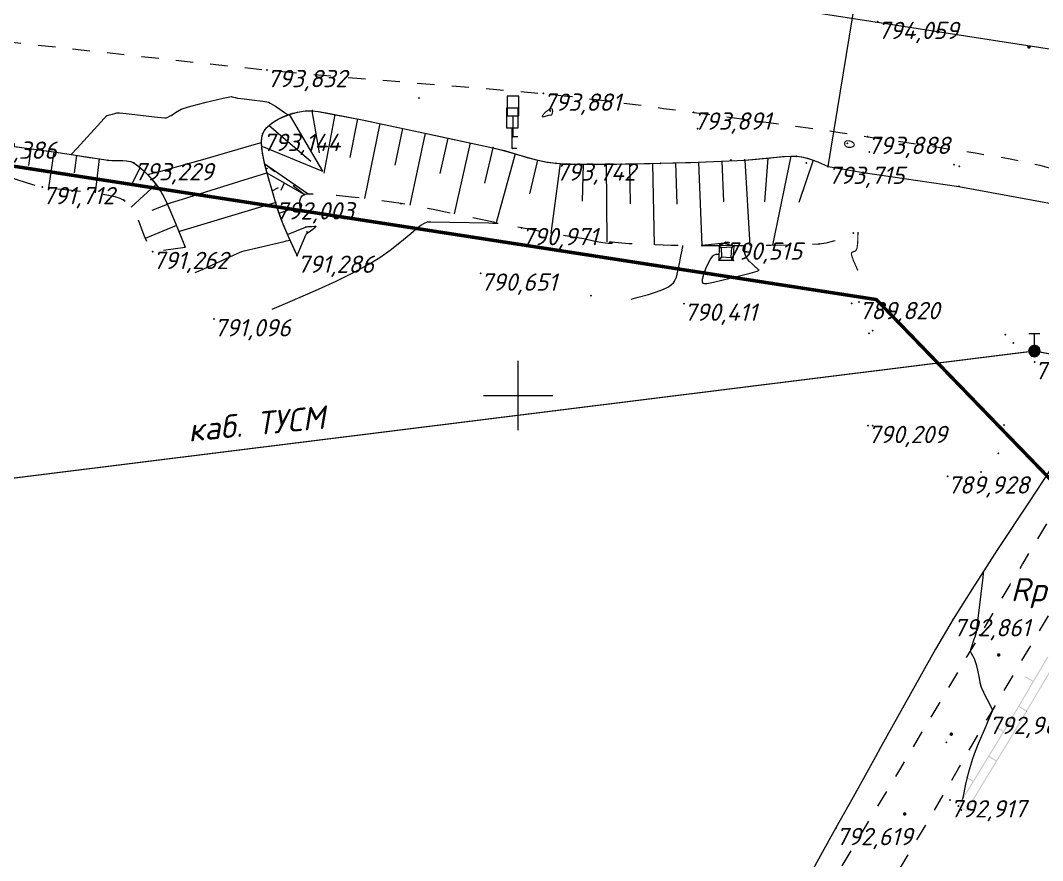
# Model space of a CAD drawing. Header units: metres. Extents: x 629572 to 645168, y 4785785 to 4790166.
# Drawn here: x 633256.9 to 633345.4, y 4788359.7 to 4788432.5 of the extents above; entities that cross this region are included whole.
import ezdxf

# ---------------------------------------------------------------- set-up
doc = ezdxf.new("R2010")
doc.units = ezdxf.units.M
for name, pattern in [('Сплошная', [0]), ('Сплошная_0_50', [0]), ('Штриховая 1.5-1.5', [3, 1.5, -1.5]), ('Штриховая 2', [4, 2, -2])]:
    doc.linetypes.add(name, pattern=pattern)
doc.layers.get('0').update_dxf_attribs({"linetype": 'CONTINUOUS'})
for name, color, linetype in [('Геодезические пункты', 7, 'CONTINUOUS'), ('Горизонтали', 7, 'CONTINUOUS'), ('Дороги с покрытием (край_ бровка)', 7, 'CONTINUOUS'), ('Дороги с покрытием (осевая линия)', 7, 'CONTINUOUS'), ('Дорожн. знаки (прочие)', 7, 'CONTINUOUS'), ('Заборы деревянные на фундаменте (к._бет._ кирп.)', 7, 'CONTINUOUS'), ('Здания и строения', 7, 'CONTINUOUS'), ('каб.TNS+', 7, 'CONTINUOUS'), ('каб.ТУСМ', 7, 'CONTINUOUS'), ('Кабельные столбики сторожки', 7, 'CONTINUOUS'), ('красная линия', 7, 'CONTINUOUS'), ('Нурсултан', 7, 'CONTINUOUS'), ('Проезжие части улиц и тротуаров (без бортового камня)', 7, 'CONTINUOUS'), ('Сетка координатная', 7, 'CONTINUOUS')]:
    doc.layers.add(name, color=color, linetype=linetype)
doc.layers.add('ЛЭП н.напряж.', color=10, linetype='SIL_KAB_NIZVOLT', lineweight=13)
doc.styles.add('ISOCPEUR', font='isocpeui.ttf')
doc.styles.get("Standard").update_dxf_attribs({"font": 'isocpeui.ttf'})
doc.linetypes.add('SIL_KAB_NIZVOLT', pattern='A,1,["<",Standard,S=1.6,R=0,X=-1,Y=-0.8],6,0,1,[">",Standard,S=1.6,R=0,X=-0.8,Y=-0.8],-2,8,-2', length=20)
doc.linetypes.add('TELEFON', pattern='A,8,["o",Standard,S=1,R=0,X=-4.33,Y=-0.34],-2', length=10)

# ---------------------------------------------------------------- blocks, each defined once
blk = doc.blocks.new('1010 - 119.2 эл.кабел.столбики-сторожки')
blk.add_hatch(color=7).paths.add_polyline_path([(0, 0.5), (-0.25, 0.433), (-0.433, 0.25), (-0.5, 0), (-0.433, -0.25), (-0.25, -0.433), (0, -0.5), (0.25, -0.433), (0.433, -0.25), (0.5, 0), (0.433, 0.25), (0.25, 0.433), (0, 0.5)])
at = {"color": 7, "linetype": 'Continuous', "lineweight": 0, "const_width": 0.1, "flags": 128}
for points in [[(-0.5, 1.5), (0.5, 1.5)], [(0, 0.5), (0, 1.5)]]:
    blk.add_lwpolyline(points, dxfattribs=at)
at = {"color": 7, "linetype": 'Continuous', "lineweight": 0, "flags": 128}
blk.add_lwpolyline([(0, 0.5), (-0.25, 0.433), (-0.433, 0.25), (-0.5, 0), (-0.433, -0.25), (-0.25, -0.433), (0, -0.5), (0.25, -0.433), (0.433, -0.25), (0.5, 0), (0.433, 0.25), (0.25, 0.433), (0, 0.5)], close=True, dxfattribs=at)
at = {"color": 7, "style": 'ISOCPEUR', "flags": 1}
for tag in ['X', 'Отметка', 'Отметка', 'Имя объекта CREDO-III', 'Код объекта CREDO-III', 'Примечание', 'Тип попереч. профиля', 'Y']:
    blk.add_attdef(tag, (0, 0), '', height=2.5, dxfattribs=at)
blk = doc.blocks.new('15 - 206.3.а знаки дорожн прочие')
at = {"color": 7, "linetype": 'Continuous', "lineweight": 0, "true_color": 0xffffff, "flags": 128}
blk.add_lwpolyline([(0.5, 3.5), (-0.5, 3.5), (-0.5, 1.8), (0, 1.8), (0.5, 1.8), (0.5, 3.5)], close=True, dxfattribs=at)
at = {"color": 7, "linetype": 'Continuous', "lineweight": 0, "flags": 128}
blk.add_lwpolyline([(0.4, 0), (0, 0), (0, 1.8)], dxfattribs=at)
at = {"color": 7, "style": 'ISOCPEUR', "flags": 1}
for tag in ['X', 'Отметка', 'Имя объекта CREDO-III', 'Код объекта CREDO-III', 'Номер', 'Примечание', 'Y']:
    blk.add_attdef(tag, (0, 0), '', height=2.5, dxfattribs=at)
blk = doc.blocks.new('Крест')
at = {"color": 0, "linetype": 'Continuous', "lineweight": 0, "flags": 128}
for points in [[(0, -1), (0, 1)], [(-1, 0), (1, 0)]]:
    blk.add_lwpolyline(points, dxfattribs=at)

msp = doc.modelspace()

# ---------------------------------------------------------------- hatches: boundary and pattern name
at = {"layer": 'Дороги с покрытием (осевая линия)'}
for points in [[(633336.346, 4788431.35), (633336.351, 4788431.351), (633336.348, 4788431.361), (633336.348, 4788431.361), (633336.351, 4788431.351), (633336.466, 4788431.385), (633336.476, 4788431.388), (633336.482, 4788431.394), (633336.477, 4788431.396), (633336.473, 4788431.397), (633336.473, 4788431.397), (633336.482, 4788431.394), (633336.498, 4788431.433), (633336.531, 4788431.514), (633336.522, 4788431.518), (633336.531, 4788431.523), (633336.518, 4788431.54), (633336.491, 4788431.575), (633336.491, 4788431.575), (633336.531, 4788431.523), (633336.468, 4788431.636), (633336.459, 4788431.632), (633336.459, 4788431.632), (633336.468, 4788431.636), (633336.461, 4788431.641), (633336.332, 4788431.663), (633336.324, 4788431.66), (633336.246, 4788431.59), (633336.227, 4788431.573), (633336.225, 4788431.571), (633336.223, 4788431.57), (633336.224, 4788431.565), (633336.231, 4788431.435), (633336.236, 4788431.428), (633336.241, 4788431.436), (633336.241, 4788431.436), (633336.236, 4788431.428), (633336.244, 4788431.424), (633336.295, 4788431.399), (633336.295, 4788431.399), (633336.236, 4788431.428), (633336.342, 4788431.353)], [(633344.236, 4788430.028), (633344.24, 4788430.029), (633344.356, 4788430.063), (633344.365, 4788430.065), (633344.363, 4788430.075), (633344.363, 4788430.075), (633344.365, 4788430.065), (633344.37, 4788430.067), (633344.372, 4788430.071), (633344.367, 4788430.073), (633344.366, 4788430.074), (633344.372, 4788430.071), (633344.388, 4788430.11), (633344.421, 4788430.191), (633344.423, 4788430.196), (633344.422, 4788430.197), (633344.421, 4788430.2), (633344.412, 4788430.195), (633344.412, 4788430.195), (633344.421, 4788430.2), (633344.408, 4788430.217), (633344.381, 4788430.252), (633344.381, 4788430.252), (633344.421, 4788430.2), (633344.358, 4788430.314), (633344.349, 4788430.309), (633344.349, 4788430.309), (633344.358, 4788430.314), (633344.355, 4788430.318), (633344.351, 4788430.319), (633344.222, 4788430.34), (633344.221, 4788430.331), (633344.221, 4788430.331), (633344.222, 4788430.34), (633344.214, 4788430.338), (633344.136, 4788430.268), (633344.117, 4788430.251), (633344.115, 4788430.249), (633344.113, 4788430.248), (633344.114, 4788430.243), (633344.116, 4788430.243), (633344.124, 4788430.244), (633344.124, 4788430.244), (633344.114, 4788430.243), (633344.125, 4788430.191), (633344.127, 4788430.179), (633344.127, 4788430.179), (633344.114, 4788430.243), (633344.121, 4788430.113), (633344.131, 4788430.114), (633344.127, 4788430.114), (633344.121, 4788430.113), (633344.122, 4788430.108), (633344.125, 4788430.106), (633344.134, 4788430.102), (633344.184, 4788430.076), (633344.184, 4788430.076), (633344.125, 4788430.106), (633344.232, 4788430.03)], [(633341.773, 4788377.45), (633341.777, 4788377.452), (633341.777, 4788377.457), (633341.788, 4788377.577), (633341.789, 4788377.587), (633341.786, 4788377.595), (633341.756, 4788377.625), (633341.692, 4788377.685), (633341.69, 4788377.683), (633341.691, 4788377.684), (633341.692, 4788377.685), (633341.689, 4788377.689), (633341.687, 4788377.688), (633341.684, 4788377.688), (633341.664, 4788377.682), (633341.621, 4788377.67), (633341.684, 4788377.688), (633341.555, 4788377.671), (633341.556, 4788377.661), (633341.555, 4788377.671), (633341.55, 4788377.67), (633341.548, 4788377.666), (633341.481, 4788377.555), (633341.489, 4788377.55), (633341.481, 4788377.555), (633341.48, 4788377.546), (633341.516, 4788377.448), (633341.525, 4788377.424), (633341.526, 4788377.421), (633341.527, 4788377.42), (633341.531, 4788377.418), (633341.584, 4788377.409), (633341.596, 4788377.407), (633341.531, 4788377.418), (633341.655, 4788377.377), (633341.658, 4788377.387), (633341.657, 4788377.383), (633341.655, 4788377.377), (633341.66, 4788377.376), (633341.664, 4788377.379), (633341.773, 4788377.45), (633341.767, 4788377.458)], [(633337.662, 4788370.588), (633337.666, 4788370.59), (633337.667, 4788370.595), (633337.677, 4788370.715), (633337.678, 4788370.725), (633337.668, 4788370.726), (633337.678, 4788370.725), (633337.679, 4788370.729), (633337.675, 4788370.733), (633337.644, 4788370.762), (633337.581, 4788370.823), (633337.577, 4788370.826), (633337.576, 4788370.826), (633337.573, 4788370.825), (633337.552, 4788370.819), (633337.509, 4788370.806), (633337.573, 4788370.825), (633337.444, 4788370.808), (633337.445, 4788370.798), (633337.436, 4788370.803), (633337.37, 4788370.691), (633337.367, 4788370.687), (633337.369, 4788370.682), (633337.406, 4788370.584), (633337.415, 4788370.56), (633337.416, 4788370.558), (633337.417, 4788370.556), (633337.421, 4788370.554), (633337.545, 4788370.514), (633337.548, 4788370.524), (633337.547, 4788370.52), (633337.545, 4788370.514), (633337.55, 4788370.513), (633337.554, 4788370.516), (633337.561, 4788370.522), (633337.582, 4788370.541), (633337.554, 4788370.516), (633337.662, 4788370.588), (633337.657, 4788370.596)], [(633333.525, 4788363.606), (633333.588, 4788363.649), (633333.588, 4788363.649), (633333.632, 4788363.679), (633333.636, 4788363.682), (633333.637, 4788363.687), (633333.646, 4788363.807), (633333.646, 4788363.817), (633333.643, 4788363.825), (633333.639, 4788363.821), (633333.636, 4788363.817), (633333.643, 4788363.825), (633333.612, 4788363.854), (633333.548, 4788363.913), (633333.544, 4788363.916), (633333.543, 4788363.916), (633333.54, 4788363.916), (633333.411, 4788363.896), (633333.412, 4788363.886), (633333.404, 4788363.891), (633333.345, 4788363.79), (633333.353, 4788363.785), (633333.361, 4788363.78), (633333.362, 4788363.78), (633333.401, 4788363.757), (633333.47, 4788363.717), (633333.401, 4788363.757), (633333.362, 4788363.779), (633333.361, 4788363.78), (633333.353, 4788363.784), (633333.345, 4788363.789), (633333.338, 4788363.779), (633333.336, 4788363.774), (633333.338, 4788363.77), (633333.376, 4788363.672), (633333.385, 4788363.649), (633333.395, 4788363.653), (633333.392, 4788363.643), (633333.516, 4788363.605)]]:
    msp.add_hatch(color=7, dxfattribs=at).paths.add_polyline_path(points)
at = {"layer": 'Заборы деревянные на фундаменте (к._бет._ кирп.)'}
for points in [[(633343.925, 4788375.6), (633344.571, 4788375.219), (633343.327, 4788373.108), (633343.302, 4788373.065), (633343.345, 4788373.04), (633343.37, 4788373.083), (633343.345, 4788373.04), (633344.034, 4788372.633), (633344.059, 4788372.676), (633344.102, 4788372.651), (633346.641, 4788376.959), (633346.555, 4788377.01), (633344.042, 4788372.745), (633343.439, 4788373.1), (633345.952, 4788377.365), (633345.866, 4788377.416), (633344.622, 4788375.305), (633343.976, 4788375.686)], [(633343.302, 4788373.065), (633342.382, 4788371.505), (633342.382, 4788371.505), (633342.382, 4788371.505), (633342.382, 4788371.505), (633342.05, 4788370.96), (633341.41, 4788371.35), (633341.358, 4788371.264), (633341.998, 4788370.874), (633340.723, 4788368.782), (633340.766, 4788368.756), (633340.723, 4788368.782), (633340.697, 4788368.739), (633340.74, 4788368.713), (633341.423, 4788368.297), (633341.466, 4788368.271), (633341.492, 4788368.314), (633343.151, 4788371.037), (633343.154, 4788371.042), (633343.157, 4788371.047), (633344.077, 4788372.608), (633343.991, 4788372.659), (633343.071, 4788371.098), (633343.068, 4788371.094), (633343.066, 4788371.089), (633341.433, 4788368.408), (633340.835, 4788368.773), (633342.468, 4788371.453), (633342.468, 4788371.453), (633342.468, 4788371.454), (633343.388, 4788373.014)], [(633344.102, 4788372.651), (633344.059, 4788372.676), (633344.034, 4788372.633), (633344.077, 4788372.608)], [(633338.73, 4788366.952), (633339.371, 4788366.561), (633338.096, 4788364.469), (633338.139, 4788364.443), (633338.481, 4788364.235), (633338.78, 4788364.053), (633338.865, 4788364.001), (633341.466, 4788368.271), (633341.381, 4788368.323), (633338.806, 4788364.096), (633338.208, 4788364.46), (633340.783, 4788368.687), (633340.697, 4788368.739), (633339.423, 4788366.647), (633338.782, 4788367.037)]]:
    msp.add_hatch(color=7, dxfattribs=at).paths.add_polyline_path(points)

# ---------------------------------------------------------------- linework, layer by layer
at = {"layer": 'Горизонтали', "color": 34, "linetype": 'Сплошная', "lineweight": 0, "true_color": 0xa55200, "flags": 128}
for points, elevation in [([(633264.366, 4788424.24), (633264.402, 4788424.248), (633264.596, 4788424.296), (633264.864, 4788424.376), (633264.864, 4788424.376), (633265.055, 4788424.432), (633265.242, 4788424.476), (633265.46, 4788424.477), (633266.058, 4788424.421), (633268.753, 4788424.117), (633268.77, 4788424.115), (633269.412, 4788424.047), (633269.525, 4788424.047), (633269.603, 4788424.065), (633269.929, 4788424.249), (633269.945, 4788424.259), (633270.322, 4788424.496), (633270.681, 4788424.716), (633270.814, 4788424.788), (633270.99, 4788424.857), (633271.64, 4788425.051), (633272.992, 4788425.4), (633274.456, 4788425.752), (633275.043, 4788425.874), (633275.175, 4788425.889), (633275.239, 4788425.878), (633275.239, 4788425.878), (633275.364, 4788425.831), (633275.487, 4788425.805), (633275.51, 4788425.801), (633275.692, 4788425.764), (633275.697, 4788425.763), (633276.265, 4788425.68), (633276.924, 4788425.604), (633277.884, 4788425.492), (633278.238, 4788425.44), (633278.377, 4788425.398), (633278.529, 4788425.317), (633278.725, 4788425.204), (633278.978, 4788425.048), (633279.365, 4788424.792), (633279.566, 4788424.652), (633279.772, 4788424.507), (633279.938, 4788424.39), (633279.938, 4788424.39), (633280.005, 4788424.343), (633280.03, 4788424.326), (633280.061, 4788424.303), (633280.063, 4788424.302), (633280.068, 4788424.298)], 793.5), ([(633261.298, 4788420.867), (633261.809, 4788421.429), (633263.855, 4788423.678), (633264.366, 4788424.24)], 793.5), ([(633267.933, 4788419.106), (633267.943, 4788419.117), (633268.048, 4788419.172), (633268.128, 4788419.191), (633269.052, 4788419.424), (633272.895, 4788420.492), (633276.947, 4788421.673), (633277.775, 4788421.918)], 793), ([(633269.599, 4788416.592), (633270.932, 4788417.008), (633276.374, 4788418.708), (633278.139, 4788419.262), (633278.215, 4788419.286), (633278.23, 4788419.29), (633278.243, 4788419.294), (633278.247, 4788419.296), (633278.247, 4788419.296)], 792.5), ([(633278.709, 4788407.484), (633280.261, 4788408.141), (633282.45, 4788409.083), (633284.25, 4788409.905), (633285.8, 4788410.671), (633287.077, 4788411.37), (633288.017, 4788411.951), (633288.915, 4788412.575), (633289.771, 4788413.238), (633290.713, 4788414.04), (633291.178, 4788414.44), (633291.576, 4788414.745), (633291.897, 4788414.936), (633292.161, 4788415.028), (633292.453, 4788415.049), (633294.077, 4788415.024), (633297.472, 4788414.942), (633297.812, 4788414.933), (633298.039, 4788414.927), (633298.237, 4788414.923), (633298.248, 4788414.922), (633298.278, 4788414.922)], 791), ([(633281.583, 4788414.605), (633281.583, 4788414.606), (633281.588, 4788414.61), (633281.596, 4788414.615), (633281.606, 4788414.619), (633281.621, 4788414.622), (633281.637, 4788414.623), (633281.65, 4788414.622), (633281.663, 4788414.619), (633281.677, 4788414.614), (633281.677, 4788414.614), (633281.697, 4788414.61), (633281.722, 4788414.614), (633281.744, 4788414.619), (633281.828, 4788414.63), (633281.952, 4788414.64), (633282.125, 4788414.65), (633282.357, 4788414.658), (633282.441, 4788414.656), (633282.476, 4788414.639), (633282.472, 4788414.603), (633282.425, 4788414.547), (633282.209, 4788414.37), (633281.804, 4788414.078), (633281.636, 4788413.961)], 791), ([(633276.081, 4788412.484), (633276.263, 4788412.527), (633277.501, 4788412.824), (633279.727, 4788413.351), (633279.924, 4788413.397), (633280.086, 4788413.436), (633280.208, 4788413.464), (633280.219, 4788413.467), (633280.238, 4788413.471)], 791.5), ([(633305.788, 4788413.558), (633305.921, 4788413.526), (633306.69, 4788413.36), (633307.351, 4788413.242), (633307.811, 4788413.185), (633308.022, 4788413.184), (633308.135, 4788413.207), (633308.187, 4788413.233), (633308.211, 4788413.249), (633308.213, 4788413.25), (633308.22, 4788413.255), (633308.222, 4788413.256), (633308.222, 4788413.256)], 791), ([(633272.042, 4788410.642), (633272.715, 4788410.949), (633275.408, 4788412.177), (633276.081, 4788412.484)], 791.5), ([(633309.79, 4788408.354), (633310.417, 4788408.521), (633311.292, 4788408.762), (633311.984, 4788408.979), (633312.545, 4788409.189), (633312.968, 4788409.388), (633313.162, 4788409.507), (633313.323, 4788409.631), (633313.456, 4788409.765), (633313.565, 4788409.911), (633313.649, 4788410.067), (633313.718, 4788410.246), (633313.842, 4788410.768), (633313.972, 4788411.421), (633314.102, 4788412.073), (633314.204, 4788412.591), (633314.204, 4788412.591), (633314.245, 4788412.796), (633314.261, 4788412.876), (633314.281, 4788412.981), (633314.284, 4788412.996)], 790.5), ([(633317.406, 4788412.207), (633317.294, 4788412.222), (633317.129, 4788412.221), (633316.976, 4788412.159), (633316.823, 4788412.03), (633316.672, 4788411.834), (633316.465, 4788411.466), (633316.251, 4788410.981), (633316.068, 4788410.471), (633315.963, 4788410.061), (633315.947, 4788409.913), (633315.961, 4788409.81), (633316.006, 4788409.742), (633316.085, 4788409.704), (633316.202, 4788409.693), (633316.368, 4788409.707), (633316.938, 4788409.822), (633318.366, 4788410.167), (633320.101, 4788410.61), (633320.712, 4788410.778), (633320.878, 4788410.842), (633320.878, 4788410.842), (633320.878, 4788410.842), (633320.842, 4788410.895), (633320.653, 4788411.064), (633320.612, 4788411.099), (633320.298, 4788411.377), (633320.063, 4788411.61), (633319.88, 4788411.822), (633319.753, 4788412.012), (633319.671, 4788412.201), (633319.631, 4788412.399), (633319.634, 4788412.602), (633319.678, 4788412.827), (633319.707, 4788412.935), (633319.716, 4788412.969), (633319.717, 4788412.975), (633319.718, 4788412.98), (633319.719, 4788412.981)], 790.5), ([(633340.327, 4788384.813), (633340.231, 4788384.007), (633339.838, 4788380.694), (633339.68, 4788379.478), (633339.563, 4788379.082), (633339.527, 4788378.971), (633339.234, 4788378.071), (633339.166, 4788377.858)], 793), ([(633339.166, 4788377.858), (633339.263, 4788377.696), (633339.515, 4788377.218), (633339.698, 4788376.709), (633339.815, 4788376.224), (633339.943, 4788375.519), (633340.009, 4788375.142), (633340.114, 4788374.733), (633340.313, 4788374.313), (633340.322, 4788374.296), (633340.96, 4788373.057), (633341.112, 4788372.76)], 793), ([(633341.112, 4788372.76), (633341.074, 4788372.657), (633340.647, 4788371.641), (633340.547, 4788371.417), (633339.859, 4788369.827), (633339.598, 4788369.161), (633339.379, 4788368.548), (633339.029, 4788367.386), (633338.774, 4788366.359), (633338.608, 4788365.597), (633338.521, 4788365.184), (633338.492, 4788365.049), (633338.489, 4788365.031), (633338.484, 4788365.009)], 793)]:
    msp.add_lwpolyline(points, dxfattribs=dict(at, elevation=elevation))
at = {"layer": 'Горизонтали', "color": 34, "linetype": 'Сплошная', "lineweight": 0, "const_width": 0.1, "elevation": 794, "flags": 128}
for points in [[(633302.556, 4788424.242), (633302.697, 4788424.283), (633302.764, 4788424.284), (633302.765, 4788424.284), (633302.836, 4788424.268), (633302.89, 4788424.284), (633302.937, 4788424.361), (633302.997, 4788424.585), (633302.988, 4788424.754), (633302.937, 4788424.816), (633302.853, 4788424.831), (633302.741, 4788424.799), (633302.606, 4788424.72), (633302.43, 4788424.58), (633302.254, 4788424.408), (633302.131, 4788424.258), (633302.089, 4788424.162), (633302.11, 4788424.131), (633302.174, 4788424.128), (633302.363, 4788424.175), (633302.495, 4788424.22), (633302.556, 4788424.242)], [(633328.956, 4788421.962), (633328.811, 4788422.024), (633328.643, 4788422.058), (633328.493, 4788422.057), (633328.381, 4788422.02), (633328.315, 4788421.952), (633328.286, 4788421.851), (633328.299, 4788421.731), (633328.351, 4788421.623), (633328.416, 4788421.559), (633328.502, 4788421.516), (633328.61, 4788421.493), (633328.741, 4788421.489), (633328.891, 4788421.508), (633329.02, 4788421.553), (633329.106, 4788421.629), (633329.128, 4788421.735), (633329.079, 4788421.854), (633328.956, 4788421.962)]]:
    msp.add_lwpolyline(points, close=True, dxfattribs=at)
at = {"layer": 'Горизонтали', "color": 34, "linetype": 'Сплошная', "lineweight": 0, "const_width": 0.1, "flags": 128}
for points, elevation in [([(633270.613, 4788414.198), (633271.99, 4788414.612), (633277.519, 4788416.275), (633278.982, 4788416.713), (633278.997, 4788416.717), (633279.003, 4788416.718), (633279.003, 4788416.718), (633279.003, 4788416.718), (633279.004, 4788416.719)], 792), ([(633329.439, 4788410.825), (633329.32, 4788411.085), (633329.037, 4788411.731), (633328.898, 4788412.133), (633328.878, 4788412.269), (633328.895, 4788412.362), (633328.949, 4788412.417), (633329.054, 4788412.45), (633329.058, 4788412.451), (633329.177, 4788412.489), (633329.259, 4788412.552), (633329.323, 4788412.653), (633329.37, 4788412.797), (633329.423, 4788413.22), (633329.443, 4788413.894), (633329.445, 4788414.164)], 790)]:
    msp.add_lwpolyline(points, dxfattribs=dict(at, elevation=elevation))
at = {"layer": 'Дороги с покрытием (край_ бровка)', "color": 251, "linetype": 'Сплошная', "lineweight": 0, "true_color": 0x636466, "flags": 128}
for points in [[(633280.858, 4788412.122), (633280.161, 4788413.64), (633279.812, 4788414.446), (633279.521, 4788415.175), (633279.232, 4788415.98), (633278.996, 4788416.743), (633278.723, 4788417.663), (633278.405, 4788418.73), (633278.072, 4788419.977), (633277.866, 4788420.974), (633277.795, 4788421.522), (633277.774, 4788421.987), (633277.804, 4788422.37), (633277.884, 4788422.673), (633278.029, 4788422.944), (633278.242, 4788423.212), (633278.523, 4788423.473), (633278.865, 4788423.722), (633279.225, 4788423.934), (633279.623, 4788424.128), (633280.048, 4788424.298), (633280.489, 4788424.439), (633280.935, 4788424.548), (633281.371, 4788424.621), (633281.787, 4788424.657), (633282.171, 4788424.654), (633282.696, 4788424.589), (633283.592, 4788424.437), (633286.494, 4788423.871), (633293.283, 4788422.44), (633296.747, 4788421.688), (633297.816, 4788421.456), (633298.619, 4788421.26), (633299.633, 4788420.969), (633299.938, 4788420.877), (633301.442, 4788420.446), (633302.409, 4788420.229), (633303.273, 4788420.108), (633304.349, 4788420.049), (633305.901, 4788420.026), (633309.306, 4788420.059), (633310.951, 4788420.092), (633312.324, 4788420.119), (633314.969, 4788420.191), (633317.612, 4788420.296), (633319.635, 4788420.391), (633320.333, 4788420.439), (633321.265, 4788420.527), (633321.627, 4788420.564), (633322.895, 4788420.686), (633323.629, 4788420.73), (633324.144, 4788420.723), (633324.592, 4788420.663), (633325.065, 4788420.55), (633325.493, 4788420.411), (633325.967, 4788420.225), (633326.86, 4788419.826), (633326.86, 4788419.826)], [(633242.213, 4788407.133), (633242.18, 4788408.077), (633242.177, 4788408.759), (633242.22, 4788409.589), (633242.324, 4788410.303), (633242.417, 4788410.685), (633242.533, 4788411.04), (633242.674, 4788411.371), (633242.84, 4788411.68), (633243.094, 4788412.049), (633243.517, 4788412.594), (633244.87, 4788414.209), (633246.232, 4788415.771), (633247.944, 4788417.696), (633249.057, 4788418.935), (633249.824, 4788419.793), (633250.309, 4788420.375), (633250.394, 4788420.478), (633250.97, 4788421.157), (633251.246, 4788421.441), (633251.465, 4788421.623), (633251.687, 4788421.752), (633251.943, 4788421.857), (633252.207, 4788421.931), (633252.487, 4788421.979), (633252.763, 4788422), (633253.036, 4788421.996), (633254.737, 4788421.789), (633257.627, 4788421.4), (633259.979, 4788421.073), (633261.653, 4788420.818), (633262.883, 4788420.621), (633263.325, 4788420.549), (633264.491, 4788420.368), (633264.821, 4788420.341), (633265.269, 4788420.339), (633265.333, 4788420.34), (633265.751, 4788420.342), (633266.048, 4788420.326), (633266.43, 4788420.258), (633266.591, 4788420.201), (633266.737, 4788420.129), (633267.076, 4788419.895), (633267.476, 4788419.555), (633267.903, 4788419.138), (633268.316, 4788418.684), (633268.711, 4788418.19), (633269.024, 4788417.726), (633269.313, 4788417.199), (633269.653, 4788416.487), (633270.377, 4788414.787), (633271.149, 4788412.857)], [(633349.711, 4788416.024), (633349.711, 4788416.024), (633350.777, 4788414.948), (633351.281, 4788414.4), (633351.669, 4788413.929), (633352.003, 4788413.444), (633352.122, 4788413.226), (633352.21, 4788413.024), (633352.27, 4788412.824), (633352.308, 4788412.607), (633352.323, 4788412.372), (633352.317, 4788412.118), (633352.262, 4788411.665), (633352.147, 4788411.128), (633351.985, 4788410.525), (633351.886, 4788410.162), (633351.725, 4788409.658), (633351.462, 4788408.968), (633350.921, 4788407.697), (633350.629, 4788407.056), (633350.594, 4788407.033), (633350.526, 4788407.041), (633350.447, 4788407.066), (633350.381, 4788407.088), (633350.326, 4788407.094), (633350.308, 4788407.068), (633350.348, 4788406.843), (633350.44, 4788406.351), (633350.561, 4788405.583), (633350.637, 4788404.904), (633350.663, 4788404.476), (633350.665, 4788404.097), (633350.644, 4788403.768), (633350.6, 4788403.49), (633350.392, 4788402.691), (633350.076, 4788401.651), (633349.62, 4788400.305), (633349.137, 4788399.023), (633348.838, 4788398.298), (633348.542, 4788397.634), (633348.253, 4788397.036), (633347.971, 4788396.509), (633347.629, 4788395.933), (633347.121, 4788395.127), (633345.491, 4788392.637), (633344.269, 4788390.797), (633341.541, 4788386.676), (633339.357, 4788383.301), (633337.708, 4788380.644), (633336.164, 4788378.021), (633334.388, 4788374.894), (633331.405, 4788369.506), (633330.973, 4788368.721), (633329.037, 4788365.219), (633327.543, 4788362.557), (633326.208, 4788360.168), (633324.328, 4788356.735), (633323.986, 4788356.109), (633321.846, 4788352.215), (633320.169, 4788349.237), (633319.09, 4788347.378), (633318.068, 4788345.668), (633317.088, 4788344.081), (633316.141, 4788342.605), (633315.202, 4788341.208), (633314.169, 4788339.745), (633313.025, 4788338.19), (633311.717, 4788336.473), (633309.166, 4788333.22), (633307.036, 4788330.51), (633305.717, 4788328.792), (633304.579, 4788327.264), (633303.558, 4788325.838), (633302.633, 4788324.485), (633301.73, 4788323.097), (633300.795, 4788321.597), (633299.814, 4788319.96), (633298.743, 4788318.115), (633296.657, 4788314.414), (633295.074, 4788311.598), (633294.019, 4788309.759), (633293.082, 4788308.171), (633292.203, 4788306.737), (633291.366, 4788305.426), (633289.491, 4788302.625), (633287.428, 4788299.672), (633285.497, 4788296.999), (633283.304, 4788294.039), (633279.087, 4788288.467), (633279.087, 4788288.467)]]:
    msp.add_lwpolyline(points, dxfattribs=at)
at = {"layer": 'Здания и строения', "color": 8, "linetype": 'Сплошная', "lineweight": 0, "flags": 128}
for points in [[(633326.86, 4788419.826), (633331.115, 4788445.772)], [(633326.86, 4788419.826), (633329.892, 4788419.319), (633338.189, 4788418.114), (633346.665, 4788416.543), (633349.711, 4788416.024)], [(633317.596, 4788412.8), (633317.426, 4788412.997)], [(633318.532, 4788412.839), (633318.735, 4788412.965)], [(633317.637, 4788411.996), (633317.394, 4788411.725)], [(633318.461, 4788411.958), (633318.641, 4788411.721)]]:
    msp.add_lwpolyline(points, dxfattribs=at)
for points in [[(633317.426, 4788412.997), (633317.394, 4788411.725), (633318.641, 4788411.721), (633318.735, 4788412.965), (633317.426, 4788412.997)], [(633317.596, 4788412.8), (633317.637, 4788411.996), (633318.461, 4788411.958), (633318.532, 4788412.839), (633317.596, 4788412.8)]]:
    msp.add_lwpolyline(points, close=True, dxfattribs=at)
at = {"layer": 'Нурсултан', "color": 251, "linetype": 'Сплошная', "lineweight": 0, "flags": 128}
for points in [[(633280.858, 4788412.122), (633280.596, 4788412.684), (633280.161, 4788413.64), (633279.683, 4788414.761), (633279.297, 4788415.788), (633278.996, 4788416.743), (633278.258, 4788419.255), (633278.055, 4788420.046), (633277.909, 4788420.728), (633277.811, 4788421.365), (633277.774, 4788421.899), (633277.798, 4788422.335), (633277.834, 4788422.516), (633277.884, 4788422.673), (633277.978, 4788422.864), (633278.107, 4788423.053), (633278.269, 4788423.24), (633278.463, 4788423.423), (633278.69, 4788423.601), (633278.944, 4788423.772), (633279.225, 4788423.934), (633279.528, 4788424.085), (633280.192, 4788424.348), (633280.886, 4788424.538), (633281.228, 4788424.601), (633281.559, 4788424.642), (633281.875, 4788424.66), (633282.171, 4788424.654), (633282.725, 4788424.585), (633283.683, 4788424.421), (633286.798, 4788423.81), (633291.385, 4788422.847), (633297.816, 4788421.456), (633298.821, 4788421.205), (633300.79, 4788420.624), (633301.615, 4788420.402), (633302.485, 4788420.215), (633303.273, 4788420.108), (633304.489, 4788420.045), (633306.288, 4788420.025), (633308.533, 4788420.046), (633311.459, 4788420.102), (633312.324, 4788420.119), (633315.601, 4788420.214), (633319.635, 4788420.391), (633320.553, 4788420.459), (633321.158, 4788420.517), (633323.06, 4788420.699), (633323.689, 4788420.732), (633324.144, 4788420.723), (633324.705, 4788420.64), (633325.308, 4788420.474), (633325.967, 4788420.225), (633326.86, 4788419.826)], [(633236.377, 4788391.338), (633238.705, 4788396.344), (633239.372, 4788397.847), (633239.795, 4788398.877), (633239.992, 4788399.452), (633240.176, 4788400.111), (633240.679, 4788402.38), (633240.888, 4788403.188), (633241.418, 4788404.864), (633242.213, 4788407.133), (633242.18, 4788408.077), (633242.177, 4788408.759), (633242.201, 4788409.364), (633242.256, 4788409.902), (633242.347, 4788410.408), (633242.473, 4788410.87), (633242.637, 4788411.293), (633242.84, 4788411.68), (633243.096, 4788412.052), (633243.523, 4788412.601), (633244.888, 4788414.23), (633246.818, 4788416.433), (633249.824, 4788419.793), (633250.939, 4788421.122), (633251.234, 4788421.43), (633251.465, 4788421.623), (633251.79, 4788421.799), (633252.176, 4788421.924), (633252.603, 4788421.991), (633253.036, 4788421.996), (633255.284, 4788421.717), (633259.979, 4788421.073), (633264.491, 4788420.368), (633264.864, 4788420.339), (633265.42, 4788420.342), (633265.715, 4788420.343), (633266.079, 4788420.323), (633266.442, 4788420.254), (633266.737, 4788420.129), (633266.994, 4788419.957), (633267.294, 4788419.717), (633267.618, 4788419.422), (633267.95, 4788419.089), (633268.267, 4788418.741), (633268.558, 4788418.389), (633268.813, 4788418.048), (633269.024, 4788417.726), (633269.391, 4788417.043), (633269.84, 4788416.067), (633270.377, 4788414.787), (633271.149, 4788412.857)], [(633281.829, 4788417.442), (633278.055, 4788420.046)], [(633281.485, 4788417.397), (633278.258, 4788419.255)], [(633315.945, 4788412.978), (633317.426, 4788412.997), (633317.86, 4788413.206), (633318.178, 4788413.248)]]:
    msp.add_lwpolyline(points, dxfattribs=at)
at = {"layer": 'Нурсултан', "color": 251, "linetype": 'Continuous', "lineweight": 0, "flags": 128}
for points in [[(633280.18, 4788424.343), (633283.057, 4788419.42)], [(633282.145, 4788424.655), (633282.778, 4788421.021)], [(633284.118, 4788424.335), (633283.174, 4788419.269)], [(633286.081, 4788423.95), (633285.417, 4788420.609)], [(633278.433, 4788423.395), (633282.051, 4788420.284)], [(633288.04, 4788423.549), (633286.703, 4788417.052)], [(633289.997, 4788423.138), (633289.331, 4788419.963)], [(633291.954, 4788422.724), (633290.616, 4788416.494)], [(633293.909, 4788422.301), (633293.228, 4788419.216)], [(633257.792, 4788421.373), (633257.588, 4788419.911)], [(633277.795, 4788421.6), (633283.057, 4788419.42)], [(633295.864, 4788421.878), (633294.468, 4788415.727)], [(633297.818, 4788421.455), (633297.104, 4788418.388)], [(633259.773, 4788421.101), (633259.319, 4788417.991)], [(633261.75, 4788420.796), (633261.546, 4788419.285)], [(633263.726, 4788420.488), (633263.369, 4788417.552)], [(633299.748, 4788420.932), (633298.095, 4788414.96)], [(633301.673, 4788420.39), (633300.985, 4788417.453)], [(633319.639, 4788420.391), (633320.071, 4788412.997)], [(633321.632, 4788420.562), (633321.347, 4788416.785)], [(633323.625, 4788420.729), (633322.032, 4788413.02)], [(633325.577, 4788420.373), (633324.317, 4788416.706)], [(633267.265, 4788419.74), (633266.543, 4788418.335)], [(633278.16, 4788419.637), (633278.318, 4788419.679)], [(633303.647, 4788420.089), (633302.847, 4788414.045)], [(633305.645, 4788420.032), (633305.541, 4788416.821)], [(633307.645, 4788420.038), (633307.702, 4788413.311)], [(633309.645, 4788420.068), (633309.701, 4788416.602)], [(633311.645, 4788420.106), (633311.787, 4788413.045)], [(633313.644, 4788420.157), (633313.748, 4788416.579)], [(633315.643, 4788420.216), (633315.909, 4788412.978)], [(633317.641, 4788420.303), (633317.81, 4788416.777)], [(633278.99, 4788419.4), (633278.956, 4788419.35)], [(633268.634, 4788418.287), (633266.484, 4788416.319)], [(633278.71, 4788417.714), (633279.239, 4788418.009)], [(633279.752, 4788418.395), (633279.442, 4788417.751)], [(633280.637, 4788418.265), (633280.589, 4788418.195)], [(633269.617, 4788416.551), (633268.28, 4788416.036)], [(633279.293, 4788415.801), (633280.206, 4788416.107)], [(633270.406, 4788414.714), (633267.709, 4788413.609)], [(633280.032, 4788413.943), (633281.595, 4788414.567)], [(633317.509, 4788413.037), (633317.486, 4788413.098)], [(633317.509, 4788413.037), (633317.519, 4788413.016)]]:
    msp.add_lwpolyline(points, dxfattribs=at)
at = {"layer": 'Нурсултан', "color": 251, "linetype": 'Штриховая 2', "lineweight": 0, "flags": 128}
for points in [[(633317.86, 4788413.206), (633315.945, 4788412.978), (633313.266, 4788413.006), (633311.357, 4788413.056), (633309.634, 4788413.142), (633308.07, 4788413.268), (633306.587, 4788413.44), (633304.954, 4788413.68), (633303.196, 4788413.981), (633300.313, 4788414.513), (633298.531, 4788414.868), (633292.655, 4788416.11), (633291.082, 4788416.415), (633289.86, 4788416.623), (633286.988, 4788417.018), (633285.56, 4788417.186), (633284.281, 4788417.316), (633283.237, 4788417.401), (633282.415, 4788417.444), (633281.829, 4788417.442), (633281.485, 4788417.397), (633278.055, 4788420.046)], [(633236.377, 4788391.338), (633246.003, 4788404.743), (633246.309, 4788406.393), (633246.568, 4788407.588), (633246.848, 4788408.653), (633247.158, 4788409.609), (633247.758, 4788411.155), (633248.42, 4788412.653), (633248.749, 4788413.329), (633249.074, 4788413.95), (633249.393, 4788414.51), (633249.702, 4788415.007), (633250.477, 4788416.203), (633250.911, 4788416.842), (633251.344, 4788417.427), (633251.752, 4788417.914), (633252.173, 4788418.344), (633252.585, 4788418.687), (633252.994, 4788418.947), (633253.401, 4788419.124), (633253.752, 4788419.21), (633254.137, 4788419.243), (633254.561, 4788419.224), (633255.031, 4788419.153), (633255.447, 4788419.058), (633255.921, 4788418.924), (633256.668, 4788418.681), (633257.951, 4788418.264), (633258.398, 4788418.145), (633258.798, 4788418.061), (633259.842, 4788417.921), (633260.795, 4788417.828), (633262.735, 4788417.638), (633263.886, 4788417.483), (633264.529, 4788417.363), (633265.066, 4788417.231), (633265.502, 4788417.084), (633265.842, 4788416.92), (633266.092, 4788416.744), (633266.324, 4788416.521), (633266.539, 4788416.249), (633266.743, 4788415.922), (633266.904, 4788415.609), (633267.069, 4788415.239), (633267.595, 4788413.879), (633267.818, 4788413.353), (633268.074, 4788412.854), (633268.343, 4788412.447), (633271.149, 4788412.857)], [(633280.858, 4788412.122), (633281.724, 4788414.169), (633281.446, 4788415.026), (633281.274, 4788415.622), (633281.16, 4788416.118), (633281.105, 4788416.523), (633281.107, 4788416.858), (633281.171, 4788417.114), (633281.226, 4788417.213), (633281.297, 4788417.293), (633281.383, 4788417.354), (633281.485, 4788417.397)], [(633318.178, 4788413.248), (633317.988, 4788413.255), (633317.86, 4788413.206), (633318.545, 4788412.981), (633321.892, 4788413.017), (633324.649, 4788413.071), (633326.077, 4788413.128), (633326.69, 4788413.22), (633327.348, 4788413.397), (633328.063, 4788413.661), (633329.031, 4788414.082)]]:
    msp.add_lwpolyline(points, dxfattribs=at)
at = {"layer": 'Нурсултан', "color": 7}
for p in [(633331.147, 4788432.366, 7.382), (633278.24, 4788428.198, 7.155), (633291.425, 4788425.764, 7.303), (633302.185, 4788426.155, 7.204), (633282.171, 4788424.654, 7.096), (633302.79, 4788424.641, 7.345), (633315.222, 4788424.517, 7.214), (633315.567, 4788423.099, 7.302), (633277.884, 4788422.673, 6.467), (633299.567, 4788422.412, 7.274), (633330.299, 4788422.413, 7.211), (633297.816, 4788421.456, 7.019), (633299.504, 4788421.394, 7.173), (633328.535, 4788421.836, 7.372), (633259.979, 4788421.073, 6.917), (633264.491, 4788420.368, 6.593), (633318.461, 4788420.408, 7), (633319.635, 4788420.391, 7.118), (633324.144, 4788420.723, 7.07), (633330.44, 4788421.095, 7.232), (633266.737, 4788420.129, 6.552), (633303.273, 4788420.108, 7.065), (633312.324, 4788420.119, 7.048), (633324.986, 4788420.141, 7.015), (633326.86, 4788419.826, 7.038), (633337.755, 4788419.988, 7.29), (633338.217, 4788419.846, 7.277), (633329.892, 4788419.319, 7.039), (633258.798, 4788418.061, 5.035), (633269.024, 4788417.726, 6.068), (633338.189, 4788418.114, 7.107), (633265.842, 4788416.92, 4.82), (633281.485, 4788417.397, 4.527), (633278.996, 4788416.743, 5.326), (633289.86, 4788416.623, 4.445), (633281.724, 4788414.169, 4.292), (633300.313, 4788414.513, 4.294), (633329.031, 4788414.082, 3.379), (633268.343, 4788412.447, 4.585), (633271.149, 4788412.857, 5.044), (633308.07, 4788413.268, 4.335), (633315.945, 4788412.978, 3.686), (633317.426, 4788412.997, 4.004), (633317.596, 4788412.8, 3.606), (633317.86, 4788413.206, 3.864), (633317.988, 4788413.255, 3.838), (633318.178, 4788413.248, 3.886), (633318.263, 4788413.246, 3.891), (633318.532, 4788412.839, 3.634), (633318.735, 4788412.965, 3.97), (633326.077, 4788413.128, 3.361), (633280.858, 4788412.122, 4.609), (633317.394, 4788411.725, 3.938), (633317.637, 4788411.996, 3.449), (633318.461, 4788411.958, 3.453), (633318.641, 4788411.721, 3.935), (633296.748, 4788410.573, 3.974), (633306.327, 4788408.646, 3.89), (633314.376, 4788407.968, 3.734), (633328.91, 4788407.985, 3.421), (633329.537, 4788408.105, 3.143), (633273.663, 4788406.62, 4.419), (633330.413, 4788405.386, 3.327), (633330.719, 4788405.625, 3.145), (633342.218, 4788405.272, 3.204), (633342.906, 4788404.554, 3.397), (633344.729, 4788403.854, 3.699), (633344.741, 4788402.902, 3.789), (633330.304, 4788397.378, 3.532), (633330.714, 4788397.382, 3.226), (633342.098, 4788397.439, 3.948), (633341.613, 4788394.99, 4.031), (633337.214, 4788393.007, 3.251), (633340.11, 4788393.371, 3.772), (633338.437, 4788392.832, 3.747), (633337.708, 4788380.644, 6.184), (633339.997, 4788379.252, 6.344), (633340.773, 4788372.187, 6.308), (633342.425, 4788371.479, 6.541), (633337.11, 4788369.97, 6.189), (633337.424, 4788364.96, 6.24), (633338.139, 4788364.443, 6.305), (633338.4, 4788364.117, 6.25), (633327.543, 4788362.557, 5.942), (633329.61, 4788361.867, 6.079)]:
    msp.add_point(p, dxfattribs=at)
at = {"layer": 'Проезжие части улиц и тротуаров (без бортового камня)', "linetype": 'Штриховая 1.5-1.5', "lineweight": 0, "flags": 128}
for points in [[(633346.981, 4788419.41), (633347.311, 4788419.266), (633347.655, 4788419.091), (633348.385, 4788418.645), (633349.17, 4788418.073), (633350.008, 4788417.377), (633350.651, 4788416.791), (633351.318, 4788416.143), (633352.005, 4788415.436), (633352.707, 4788414.674), (633353.375, 4788413.915), (633354.064, 4788413.098), (633354.178, 4788412.962), (633354.297, 4788412.799), (633354.396, 4788412.615), (633354.477, 4788412.408), (633354.54, 4788412.177), (633354.606, 4788411.758), (633354.633, 4788411.243), (633354.632, 4788410.732), (633354.631, 4788410.305), (633354.621, 4788409.774), (633354.583, 4788409.069), (633354.446, 4788407.49), (633354.353, 4788406.715), (633354.258, 4788406.091), (633354.022, 4788404.957), (633353.873, 4788404.386), (633353.707, 4788403.837), (633353.513, 4788403.282), (633353.301, 4788402.753), (633352.478, 4788400.954), (633351.177, 4788398.287), (633350.436, 4788396.849), (633349.791, 4788395.666), (633348.907, 4788394.145), (633347.401, 4788391.607), (633343.699, 4788385.429), (633343.546, 4788385.174), (633339.997, 4788379.252), (633337.075, 4788374.353), (633336.625, 4788373.599), (633333.123, 4788367.73), (633329.61, 4788361.867), (633327.398, 4788358.183), (633325.873, 4788355.641), (633321.834, 4788348.937), (633317.818, 4788342.361), (633313.876, 4788336.008), (633309.893, 4788329.679), (633305.951, 4788323.54), (633304.162, 4788320.83), (633301.977, 4788317.601), (633300.394, 4788315.287), (633297.945, 4788311.7), (633295.807, 4788308.513), (633294.003, 4788305.741), (633291.645, 4788302.082), (633289.552, 4788298.838), (633286.938, 4788294.727), (633284.904, 4788291.425), (633283.811, 4788289.58), (633282.895, 4788287.966), (633282.15, 4788286.57), (633281.572, 4788285.387)], [(633287.877, 4788288.115), (633291.543, 4788294.314), (633295.25, 4788300.489), (633297.194, 4788303.66), (633299.037, 4788306.612), (633300.904, 4788309.538), (633303.021, 4788312.79), (633307.133, 4788318.993), (633308.457, 4788320.976), (633311.137, 4788324.994), (633315.119, 4788330.903), (633316.034, 4788332.249), (633319.12, 4788336.799), (633321.152, 4788339.837), (633322.835, 4788342.41), (633324.528, 4788345.063), (633326.398, 4788348.049), (633329.889, 4788353.734), (633332.923, 4788358.75), (633335.562, 4788363.215), (633337.544, 4788366.636), (633338.161, 4788367.705), (633340.773, 4788372.187), (633344.472, 4788378.443), (633348.803, 4788385.741), (633351.523, 4788390.283), (633352.118, 4788391.214), (633352.88, 4788392.344), (633354.262, 4788394.313), (633354.299, 4788394.365), (633355.298, 4788395.799), (633355.931, 4788396.806), (633356.539, 4788397.822), (633356.542, 4788397.828), (633357.085, 4788398.735), (633357.585, 4788399.539), (633357.648, 4788399.64), (633358.087, 4788400.342), (633358.576, 4788401.152), (633359.127, 4788402.211), (633359.158, 4788402.273), (633359.884, 4788403.668), (633360.295, 4788404.349), (633360.66, 4788404.838), (633361.064, 4788405.247), (633361.577, 4788405.666), (633362.054, 4788406.001), (633362.633, 4788406.369), (633363.142, 4788406.675), (633363.595, 4788406.948), (633363.745, 4788407.041), (633364.443, 4788407.464), (633364.905, 4788407.723), (633365.321, 4788407.931), (633365.792, 4788408.13), (633366.242, 4788408.276), (633368.217, 4788408.726), (633371.735, 4788409.464), (633376.025, 4788410.345)]]:
    msp.add_lwpolyline(points, dxfattribs=at)

# ---------------------------------------------------------------- block references
at = {"layer": 'Дорожн. знаки (прочие)', "color": 7, "linetype": 'Continuous'}
for p in [(633299.567, 4788422.412, 795.239), (633299.504, 4788421.394, 795.239)]:
    msp.add_blockref('15 - 206.3.а знаки дорожн прочие', p, dxfattribs=at)
at = {"layer": 'Кабельные столбики сторожки', "color": 7, "linetype": 'Continuous'}
msp.add_blockref('1010 - 119.2 эл.кабел.столбики-сторожки', (633344.729, 4788403.854, 795.239), dxfattribs=at)
at = {"layer": 'Сетка координатная', "color": 136, "linetype": 'Continuous', "true_color": 0x008080, "xscale": 3, "yscale": 3}
msp.add_blockref('Крест', (633300, 4788400), dxfattribs=at)

# ---------------------------------------------------------------- texts
at = {"layer": 'каб.ТУСМ', "color": 3, "style": 'ISOCPEUR'}
msp.add_text('каб. ТУСМ', height=2, rotation=5.46976, dxfattribs=at).set_placement((633271.493, 4788396.001))
at = {"layer": 'Нурсултан', "color": 251, "char_height": 1.5, "attachment_point": 1, "style": 'ISOCPEUR'}
for s, insert in [('794,059', (633331.147, 4788432.366, 7.382)), ('793,832', (633278.24, 4788428.198, 7.155)), ('793,881', (633302.185, 4788426.155, 7.204)), ('793,891', (633315.222, 4788424.517, 7.214)), ('793,144', (633277.884, 4788422.673, 6.467)), ('793,888', (633330.299, 4788422.413, 7.211)), ('793,386', (633253.036, 4788421.996, 6.709)), ('793,229', (633266.737, 4788420.129, 6.552)), ('793,742', (633303.273, 4788420.108, 7.065)), ('793,715', (633326.86, 4788419.826, 7.038)), ('791,712', (633258.798, 4788418.061, 5.035)), ('792,003', (633278.996, 4788416.743, 5.326)), ('790,971', (633300.313, 4788414.513, 4.294)), ('791,262', (633268.343, 4788412.447, 4.585)), ('790,515', (633317.988, 4788413.255, 3.838)), ('791,286', (633280.858, 4788412.122, 4.609)), ('790,651', (633296.748, 4788410.573, 3.974)), ('790,411', (633314.376, 4788407.968, 3.734)), ('789,820', (633329.537, 4788408.105, 3.143)), ('791,096', (633273.663, 4788406.62, 4.419)), ('790,466', (633344.741, 4788402.902, 3.789)), ('790,209', (633330.304, 4788397.378, 3.532)), ('789,928', (633337.214, 4788393.007, 3.251)), ('792,861', (633337.708, 4788380.644, 6.184)), ('792,985', (633340.773, 4788372.187, 6.308)), ('792,917', (633337.424, 4788364.96, 6.24)), ('792,619', (633327.543, 4788362.557, 5.942))]:
    msp.add_mtext(s, dxfattribs=dict(at, insert=insert))

# ---------------------------------------------------------------- next in the draw order: texts
at = {"layer": 'Геодезические пункты', "color": 7, "insert": (633342.678, 4788381.581), "char_height": 2, "attachment_point": 7, "style": 'ISOCPEUR', "bg_fill": 3, "box_fill_scale": 1, "bg_fill_color": 256, "bg_fill_transparency": 0}
msp.add_mtext('Rp11', dxfattribs=at)

# ---------------------------------------------------------------- next in the draw order: linework, layer by layer
at = {"layer": 'каб.TNS+', "color": 3, "linetype": 'TELEFON', "lineweight": 13, "true_color": 0x00e600, "const_width": 0.1, "flags": 128}
msp.add_lwpolyline([(633230.144, 4788389.592), (633344.729, 4788403.854), (633409.357, 4788391.818), (633420.009, 4788387.98), (633437.054, 4788383.297), (633526.334, 4788366.901), (633634.565, 4788348.248), (633710.126, 4788332.171), (634104.681, 4788238.498), (634261.231, 4788230.403), (634311.884, 4788200.571), (634417.542, 4788151.457), (634579.568, 4788156.544), (634633.9, 4788158.034), (634644.582, 4788158.401), (634694.097, 4788152.282), (634733.066, 4788146.767), (634775.286, 4788140.461), (634799.265, 4788136.502), (635093.223, 4788078.935), (635226.392, 4788062.853), (635399.922, 4788029.549), (635484.356, 4788023.579), (635569.309, 4788012.235), (635621.709, 4788004.851), (635666.94, 4787992.952), (635740.027, 4787980.176), (635779.914, 4787970.332), (635826.581, 4787957.347), (635853.488, 4787947.661), (635872.702, 4787940.068), (635991.537, 4787886.465), (636187.111, 4787806.711), (636209.235, 4787765.084), (636377.357, 4787726.52), (636432.925, 4787741.365), (636490.651, 4787769.031), (636568.713, 4787804.041), (636646.25, 4787818.683), (636712.558, 4787826.654), (636770.215, 4787836.87), (636964.065, 4787865.88), (637090.976, 4787866.86), (637407.809, 4787914.614), (637650.17, 4787988.245), (637701.732, 4787996.925), (637736.588, 4788004.318), (637781.106, 4788015.857), (637823.812, 4788025.287), (637840.147, 4788027.841), (637887.457, 4788037.971), (637924.534, 4788044.77), (637950.054, 4788039.488), (637995.293, 4788042.79), (638160.082, 4788128.557), (638321.49, 4788202.495), (638407.595, 4788245.637), (638451.902, 4788258.85), (638484.142, 4788264.993), (638492.947, 4788261.65)], dxfattribs=at)
at = {"layer": 'красная линия', "color": 1, "linetype": 'Сплошная_0_50', "lineweight": 0, "true_color": 0xff0000, "const_width": 0.3, "elevation": 794.579, "flags": 128}
msp.add_lwpolyline([(635320.137, 4788059.506), (634985.355, 4788102.587), (634940.044, 4788116.908), (634898.849, 4788132.114), (634827.353, 4788142.613), (634829.041, 4788150.889), (634803.75, 4788153.197), (634741.75, 4788165.398), (634643.038, 4788172.889), (634637.145, 4788183.115), (634482.541, 4788213.707), (634442.553, 4788220.511), (634430.34, 4788211.192), (634409.151, 4788208.211), (634377.252, 4788213.601), (634364.752, 4788234.811), (634327.948, 4788241.586), (634037.251, 4788125.906), (633755.75, 4787960.189), (633740.048, 4787969.79), (633706.25, 4787916.702), (633678.555, 4787933.292), (633731.66, 4788017.386), (633754.949, 4788053.689), (633734.646, 4788065.299), (633749.642, 4788090.416), (633730.852, 4788097.487), (633705.25, 4788109.889), (633734.851, 4788214.392), (633702.738, 4788216.909), (633716.652, 4788255.713), (633682.838, 4788267.798), (633706.754, 4788323.81), (633460.25, 4788373.303), (633402.451, 4788382.295), (633380.345, 4788382.293), (633352.451, 4788386.192), (633331.041, 4788408.309), (633256.053, 4788419.898), (633167.836, 4788431.414), (633120.156, 4788439.093), (633026.641, 4788457.114), (632680.743, 4788510.71), (632641.247, 4788516.793)], dxfattribs=at)
at = {"layer": 'ЛЭП н.напряж.', "lineweight": 13}
msp.add_lwpolyline([(633956.501, 4788331.707), (633922.81, 4788336.992), (633888.131, 4788342.675), (633853.736, 4788348.119), (633819.767, 4788353.675), (633785.324, 4788359.671), (633750.794, 4788364.868), (633715.797, 4788370.174), (633679.74, 4788375.962), (633645.168, 4788381.424), (633610.662, 4788387.089), (633576.869, 4788392.73), (633544.157, 4788397.966), (633510.841, 4788403.299), (633477.474, 4788408.502), (633444.363, 4788413.806), (633412.436, 4788419.051), (633378.475, 4788424.98), (633303.547, 4788436.604), (633254.751, 4788444.467), (633214.209, 4788452.322), (633180.137, 4788457.953)], dxfattribs=at)
at = {"layer": 'Проезжие части улиц и тротуаров (без бортового камня)', "linetype": 'Штриховая 1.5-1.5', "lineweight": 0, "flags": 128}
msp.add_lwpolyline([(633175.296, 4788442.146), (633185.059, 4788440.505), (633189.915, 4788439.69), (633194.821, 4788438.865), (633201.307, 4788437.775), (633204.583, 4788437.225), (633211.371, 4788436.246), (633227.913, 4788433.589), (633229.029, 4788433.522), (633231.193, 4788433.344), (633233.354, 4788433.137), (633239.503, 4788432.454), (633244.024, 4788431.95), (633263.463, 4788429.795), (633272.782, 4788428.776), (633278.24, 4788428.198), (633282.153, 4788427.825), (633287.022, 4788427.405), (633293.813, 4788426.857), (633295.811, 4788426.698), (633299.765, 4788426.374), (633302.185, 4788426.155), (633304.267, 4788425.934), (633306.537, 4788425.666), (633310.881, 4788425.102), (633312.609, 4788424.869), (633315.222, 4788424.517), (633317.686, 4788424.192), (633319.947, 4788423.894), (633325.129, 4788423.188), (633327.868, 4788422.79), (633330.299, 4788422.413), (633334.457, 4788421.787), (633336.208, 4788421.531), (633339.785, 4788420.982), (633342.485, 4788420.518), (633343.971, 4788420.225), (633345.209, 4788419.945), (633346.21, 4788419.673), (633346.981, 4788419.41), (633376.025, 4788410.345), (633379.785, 4788409.875), (633383.541, 4788409.382), (633387.291, 4788408.845), (633393.432, 4788407.884), (633402.038, 4788406.505), (633409.616, 4788405.26), (633415.732, 4788404.212), (633421.842, 4788403.127), (633427.289, 4788402.116), (633429.477, 4788401.675), (633432.17, 4788401.088), (633433.471, 4788400.797), (633437.042, 4788400.009), (633439.648, 4788399.479), (633441.937, 4788399.072), (633444.364, 4788398.711), (633447.392, 4788398.323), (633451.8, 4788397.812), (633453.375, 4788397.633), (633456.606, 4788397.252), (633459.062, 4788396.934), (633464.367, 4788396.183), (633469.665, 4788395.383), (633474.83, 4788394.536), (633477.146, 4788394.117), (633479.872, 4788393.584), (633482.328, 4788393.085), (633484.902, 4788392.563), (633487.623, 4788392.032), (633489.944, 4788391.614), (633492.449, 4788391.203), (633495.634, 4788390.713), (633499.806, 4788390.094), (633501.995, 4788389.771), (633508.136, 4788388.832), (633513.966, 4788387.857), (633517.548, 4788387.238), (633519.79, 4788386.85), (633525.313, 4788385.916), (633530.588, 4788385.065), (633535.868, 4788384.237), (633541.151, 4788383.435), (633549.639, 4788382.209), (633551.591, 4788381.93), (633561.255, 4788380.544), (633571.084, 4788379.096), (633574.558, 4788378.545), (633578.849, 4788377.833), (633583.193, 4788377.095), (633586.606, 4788376.515), (633590.295, 4788375.901), (633592.934, 4788375.487), (633595.264, 4788375.166), (633598.09, 4788374.829), (633599.92, 4788374.625), (633603.257, 4788374.246), (633606.019, 4788373.891), (633608.403, 4788373.526), (633612.005, 4788372.886), (633618.291, 4788371.725), (633632.469, 4788369.062), (633634.002, 4788368.773), (633643.078, 4788367.067), (633649.268, 4788365.902), (633649.939, 4788365.775), (633656.801, 4788364.488), (633659.748, 4788363.958), (633661.695, 4788363.636), (633663.231, 4788363.441), (633665.07, 4788363.279), (633667.203, 4788363.137), (633668.464, 4788363.057), (633670.2, 4788362.922), (633671.536, 4788362.772), (633672.853, 4788362.57), (633674.322, 4788362.301), (633676.967, 4788361.753), (633677.094, 4788361.726), (633679.866, 4788361.156), (633681.055, 4788360.969), (633682.912, 4788360.749), (633683.224, 4788360.714), (633685.469, 4788360.44), (633686.369, 4788360.305), (633687.191, 4788360.161), (633688.277, 4788359.932), (633689.256, 4788359.675), (633690.143, 4788359.385), (633690.942, 4788359.061), (633717.733, 4788355.91), (633720.108, 4788355.426), (633724.717, 4788354.444), (633730.444, 4788353.213), (633737.067, 4788352.218), (633743.13, 4788351.323), (633748.071, 4788350.629), (633750.014, 4788350.388), (633752.446, 4788350.122), (633754.061, 4788349.955), (633756.827, 4788349.665), (633758.989, 4788349.411), (633760.681, 4788349.173), (633762.265, 4788348.895), (633764.075, 4788348.522), (633766.386, 4788348), (633767.451, 4788347.756), (633769.308, 4788347.346), (633770.836, 4788347.042), (633772.485, 4788346.748), (633774.463, 4788346.418), (633777.589, 4788345.92), (633778.361, 4788345.798), (633782.258, 4788345.167), (633784.081, 4788344.86), (633788.401, 4788344.132), (633796.702, 4788342.722), (633803.383, 4788341.552), (633805.454, 4788341.152), (633807.98, 4788340.622), (633809.381, 4788340.319), (633812.568, 4788339.638), (633815.025, 4788339.151), (633817.175, 4788338.777), (633819.532, 4788338.43), (633822.632, 4788338.027), (633826.958, 4788337.504), (633828.969, 4788337.263), (633832.406, 4788336.839), (633835.018, 4788336.492), (633840.654, 4788335.671), (633846.284, 4788334.804), (633851.537, 4788333.966), (633876.837, 4788330.313), (633889.556, 4788327.104), (633891.409, 4788326.855), (633894.792, 4788326.355), (633906.152, 4788324.601), (633933.623, 4788320.253), (633943.109, 4788318.74), (633953.122, 4788317.146), (633962.35, 4788315.681), (633971.575, 4788314.2), (633980.797, 4788312.697), (633991.369, 4788310.946), (634003.969, 4788308.841), (634017.583, 4788306.558), (634017.583, 4788306.558), (634090.599, 4788295.523), (634094.798, 4788294.851), (634099.537, 4788294.021), (634107.001, 4788292.628), (634108.447, 4788292.355), (634113.439, 4788291.422), (634117.363, 4788290.72), (634133.519, 4788287.94), (634149.681, 4788285.191), (634155.132, 4788284.267), (634161.107, 4788283.253), (634166.934, 4788282.258), (634168.585, 4788281.975), (634176.063, 4788280.703), (634183.548, 4788279.467), (634192.889, 4788278.001), (634198.419, 4788277.147), (634203.842, 4788276.31), (634213.272, 4788274.831), (634220.888, 4788273.562), (634224.64, 4788272.92), (634228.499, 4788272.26), (634236.116, 4788270.992), (634290.139, 4788262.293), (634305.591, 4788259.642), (634309.76, 4788258.955), (634313.935, 4788258.306), (634317.762, 4788257.729), (634317.762, 4788257.729), (634321.694, 4788257.162), (634324.828, 4788256.725), (634325.629, 4788256.614), (634328.381, 4788256.225), (634330.144, 4788255.951), (634331.905, 4788255.659), (634333.663, 4788255.356), (634334.921, 4788255.137), (634338.486, 4788254.518), (634346.05, 4788253.189), (634349.439, 4788252.577), (634351.273, 4788252.226), (634351.783, 4788252.108), (634352.326, 4788251.959), (634353.593, 4788251.548), (634354.315, 4788251.292), (634355.885, 4788250.753), (634356.532, 4788250.56), (634357.125, 4788250.41), (634357.686, 4788250.296), (634358.224, 4788250.217), (634359.973, 4788250.083), (634363.952, 4788249.866), (634364.081, 4788249.859), (634369.494, 4788249.568), (634373.678, 4788249.311), (634376.56, 4788249.108), (634379.125, 4788248.899), (634381.393, 4788248.684), (634383.37, 4788248.461), (634385.426, 4788248.19), (634387.905, 4788247.832), (634394.355, 4788246.825), (634404.209, 4788245.204), (634408.336, 4788244.519), (634416.075, 4788243.257), (634421.849, 4788242.361), (634427.639, 4788241.51), (634434.047, 4788240.598), (634446.257, 4788238.91), (634449.231, 4788238.504), (634458.273, 4788237.264), (634470.132, 4788235.675), (634471.564, 4788235.487), (634481.992, 4788234.101), (634488.272, 4788233.231), (634493.837, 4788232.42), (634499.396, 4788231.562), (634505.681, 4788230.547), (634515.84, 4788228.848), (634517.515, 4788228.566), (634524.14, 4788227.457), (634529.286, 4788226.614), (634529.286, 4788226.614), (634541.011, 4788224.742), (634547.355, 4788223.739), (634552.738, 4788222.888), (634564.463, 4788221.018), (634576.377, 4788219.083), (634585.016, 4788217.67), (634588.391, 4788217.117), (634600.075, 4788215.211)], dxfattribs=at)

doc.saveas('drawing.dxf')
